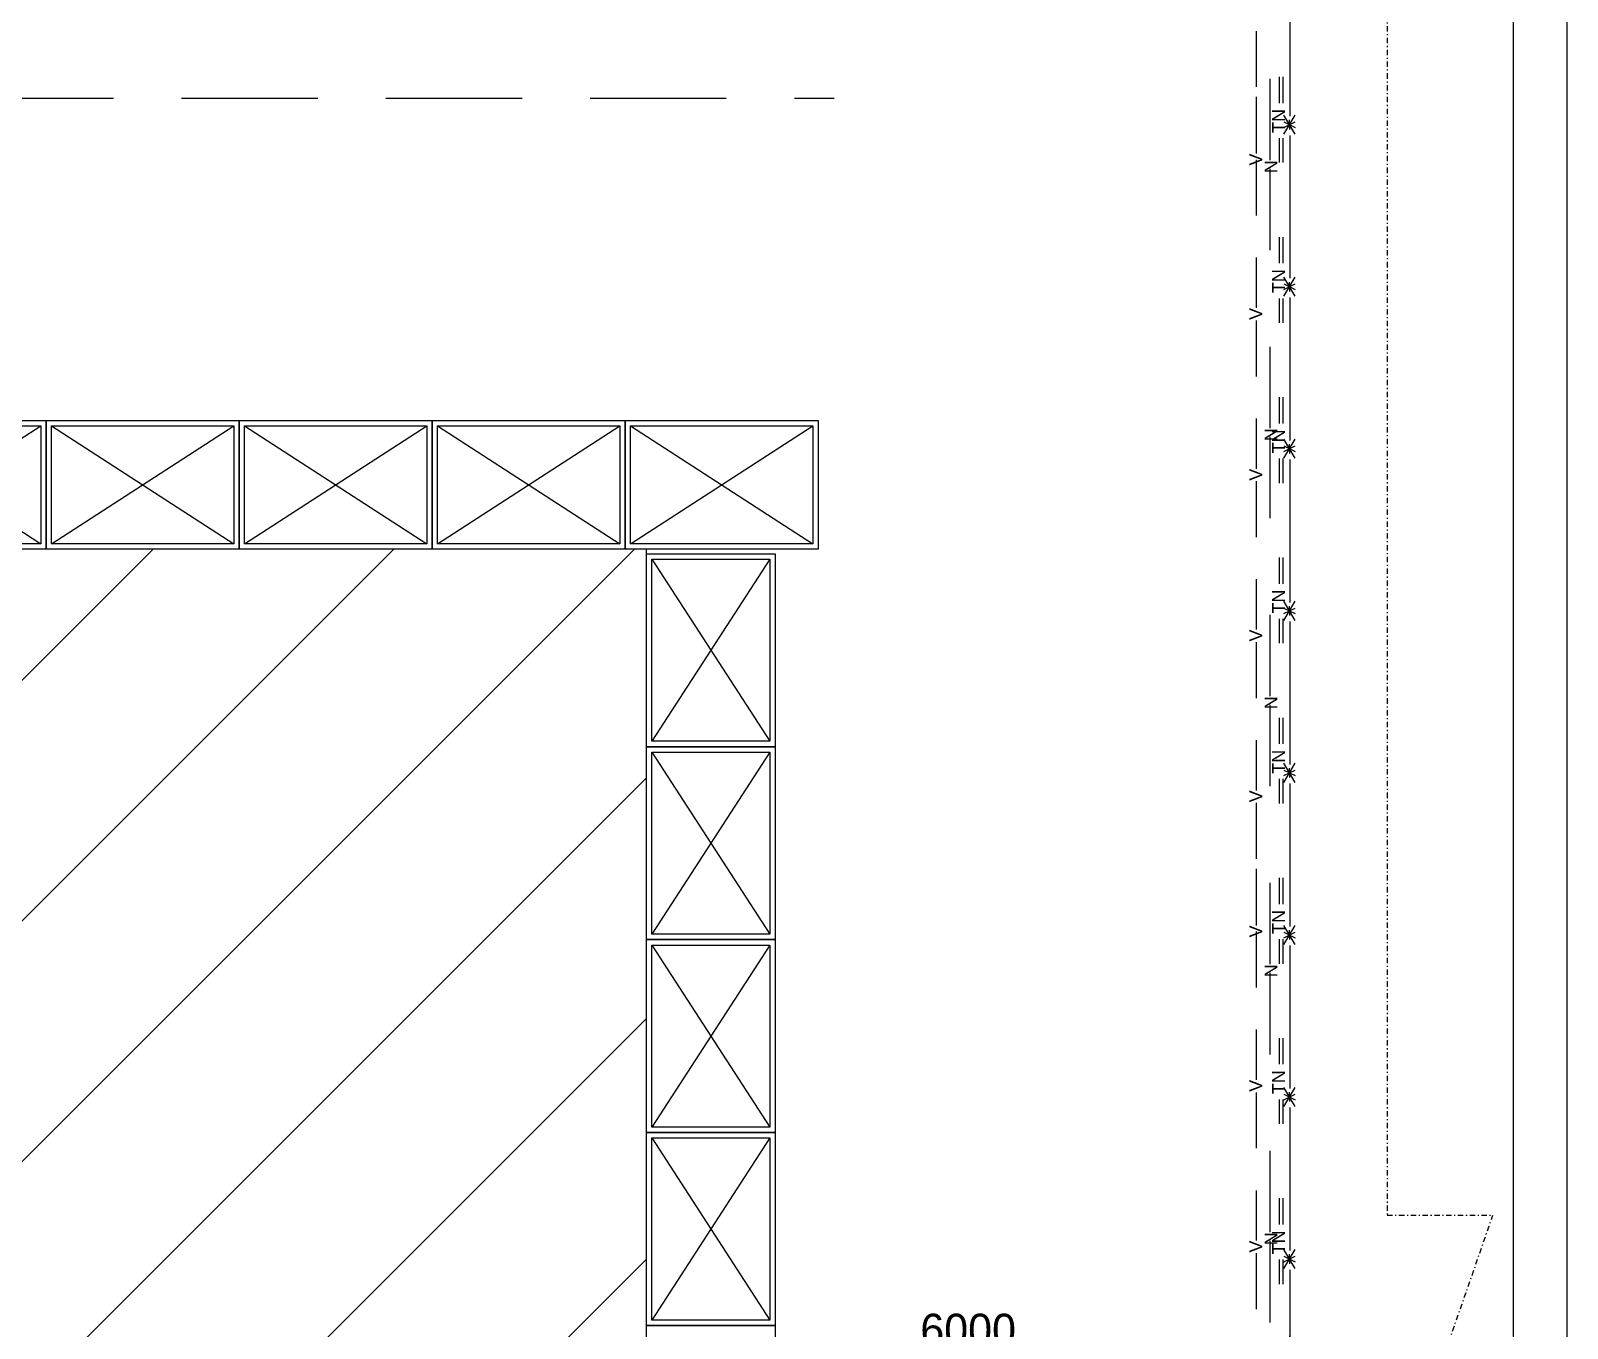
# Model space of a CAD drawing. Extents: x 122166 to 123167, y -5853 to -5259.
# Drawn here: x 123023.9 to 123167.2, y -5497.4 to -5376.4 of the extents above; entities that cross this region are included whole.
import ezdxf

# ---------------------------------------------------------------- set-up
doc = ezdxf.new("R2010")
doc.units = 0
for name, pattern in [('DASHDOTX2', [2, 1, -0.5, 0, -0.5]), ('DASHED2', [0.375, 0.25, -0.125]), ('HIDDEN', [9.525, 6.35, -3.175])]:
    doc.linetypes.add(name, pattern=pattern)
doc.layers.get('0').update_dxf_attribs({"linetype": 'CONTINUOUS'})
doc.layers.get('DEFPOINTS').update_dxf_attribs({"linetype": 'CONTINUOUS'})
for name, color, linetype in [('coffa', 6, 'CONTINUOUS'), ('KHUNG', 5, 'CONTINUOUS'), ('Layer1', 4, 'DASHED2'), ('LAYER3', 6, 'CONTINUOUS'), ('Layer4', 2, 'DASHDOTX2'), ('text', 4, 'CONTINUOUS'), ('THE', 8, 'CONTINUOUS'), ('tuong-cot', 6, 'CONTINUOUS')]:
    doc.layers.add(name, color=color, linetype=linetype)
doc.styles.get("Standard").update_dxf_attribs({"font": 'VTIMESN.TTF'})
doc.dimstyles.new('DOT', dxfattribs={"dimtxt": 3, "dimasz": 3.5, "dimexe": 2, "dimexo": 1.5, "dimgap": 1, "dimtad": 1, "dimtoh": 1, "dimdec": 0, "dimlfac": 100, "dimdsep": 46, "dimtxsty": 'Standard', "dimblk": 'DOTSMALL', "dimcen": 2.5, "dimdle": 2, "dimclrd": 251, "dimclre": 251, "dimclrt": 1, "dimadec": 0, "dimazin": 0, "dimtfac": 1, "dimtdec": 0, "dimtix": 1, "dimtmove": 0, "dimatfit": 2, "dimldrblk": 'DOTSMALL', "dimfxl": 0, "dimtolj": 1, "dimlwd": -1, "dimlwe": -1, "dimarcsym": 0})

# ---------------------------------------------------------------- blocks, each defined once
blk = doc.blocks.new('_DotSmall')
at = {"layer": 'THE', "color": 0, "const_width": 0.5}
blk.add_lwpolyline([(-0.0625, 0, 1), (0.0625, 0, 1)], format="xyb", close=True, dxfattribs=at)
blk = doc.blocks.new('*D8')
at = {"layer": 'coffa', "color": 251, "linetype": 'Continuous'}
for p, q in [((123081.34, -5498.62), (123081.34, -5498.12)), ((123141.34, -5498.62), (123141.34, -5498.12)), ((123079.34, -5500.12), (123143.34, -5500.12))]:
    blk.add_line(p, q, dxfattribs=at)
at = {"layer": 'DEFPOINTS', "color": 0, "linetype": 'Continuous'}
for p in [(123081.34, -5500.12), (123141.34, -5500.12), (123141.34, -5500.12)]:
    blk.add_point(p, dxfattribs=at)
at = {"layer": 'coffa', "color": 251, "linetype": 'Continuous', "xscale": 3.5, "yscale": 3.5, "zscale": 3.5, "rotation": 180}
blk.add_blockref('_DotSmall', (123081.34, -5500.12), dxfattribs=at)
at = {"layer": 'coffa', "color": 251, "linetype": 'Continuous', "xscale": 3.5, "yscale": 3.5, "zscale": 3.5}
blk.add_blockref('_DotSmall', (123141.34, -5500.12), dxfattribs=at)
at = {"layer": 'coffa', "color": 1, "linetype": 'Continuous', "insert": (123111.34, -5497.57), "char_height": 3, "attachment_point": 5}
blk.add_mtext('\\A1;6000', dxfattribs=at)

msp = doc.modelspace()

# ---------------------------------------------------------------- linework, layer by layer
for p, q in [((123007.86, -5424.22), (123024.86, -5413.22)), ((123007.86, -5413.22), (123024.86, -5424.22)), ((123025.86, -5413.22), (123042.86, -5424.22)), ((123025.86, -5424.22), (123042.86, -5413.22)), ((123043.86, -5413.22), (123060.86, -5424.22)), ((123043.86, -5424.22), (123060.86, -5413.22)), ((123061.86, -5424.22), (123078.86, -5413.22)), ((123079.86, -5424.22), (123096.86, -5413.22)), ((123079.86, -5413.22), (123096.86, -5424.22)), ((123081.839, -5425.656), (123092.839, -5442.656)), ((123092.839, -5425.656), (123081.839, -5442.656)), ((123092.839, -5443.656), (123081.839, -5460.656)), ((123081.839, -5443.656), (123092.839, -5460.656)), ((123081.839, -5461.656), (123092.839, -5478.656)), ((123092.839, -5461.656), (123081.839, -5478.656)), ((123081.839, -5479.656), (123092.839, -5496.656)), ((123092.839, -5479.656), (123081.839, -5496.656))]:
    msp.add_line(p, q)
for points in [[(123007.36, -5412.72), (123025.36, -5412.72), (123025.36, -5424.72), (123007.36, -5424.72)], [(123025.36, -5412.72), (123043.36, -5412.72), (123043.36, -5424.72), (123025.36, -5424.72)], [(123043.36, -5412.72), (123061.36, -5412.72), (123061.36, -5424.72), (123043.36, -5424.72)], [(123061.36, -5412.72), (123079.36, -5412.72), (123079.36, -5424.72), (123061.36, -5424.72)], [(123079.36, -5412.72), (123097.36, -5412.72), (123097.36, -5424.72), (123079.36, -5424.72)], [(123007.86, -5413.22), (123024.86, -5413.22), (123024.86, -5424.22), (123007.86, -5424.22)], [(123025.86, -5413.22), (123042.86, -5413.22), (123042.86, -5424.22), (123025.86, -5424.22)], [(123043.86, -5413.22), (123060.86, -5413.22), (123060.86, -5424.22), (123043.86, -5424.22)], [(123061.86, -5413.22), (123078.86, -5413.22), (123078.86, -5424.22), (123061.86, -5424.22)], [(123079.86, -5413.22), (123096.86, -5413.22), (123096.86, -5424.22), (123079.86, -5424.22)], [(123093.339, -5425.156), (123093.339, -5443.156), (123081.339, -5443.156), (123081.339, -5425.156)], [(123092.839, -5425.656), (123092.839, -5442.656), (123081.839, -5442.656), (123081.839, -5425.656)], [(123093.339, -5443.156), (123093.339, -5461.156), (123081.339, -5461.156), (123081.339, -5443.156)], [(123092.839, -5443.656), (123092.839, -5460.656), (123081.839, -5460.656), (123081.839, -5443.656)], [(123093.339, -5461.156), (123093.339, -5479.156), (123081.339, -5479.156), (123081.339, -5461.156)], [(123092.839, -5461.656), (123092.839, -5478.656), (123081.839, -5478.656), (123081.839, -5461.656)], [(123093.339, -5479.156), (123093.339, -5497.156), (123081.339, -5497.156), (123081.339, -5479.156)], [(123092.839, -5479.656), (123092.839, -5496.656), (123081.839, -5496.656), (123081.839, -5479.656)], [(123093.339, -5497.156), (123093.339, -5515.156), (123081.339, -5515.156), (123081.339, -5497.156)]]:
    msp.add_lwpolyline(points, close=True)
at = {"layer": 'coffa', "color": 7, "linetype": 'Continuous'}
for p, q in [((123061.86, -5413.22), (123078.86, -5424.22)), ((123081.339, -5424.72), (122432.138, -5424.72)), ((123081.339, -5652.721), (123081.339, -5424.72))]:
    msp.add_line(p, q, dxfattribs=at)
at = {"layer": 'coffa', "color": 2, "linetype": 'Continuous'}
msp.add_lwpolyline([(123162.219, -5848.265), (123162.219, -5264.265), (122331.219, -5264.265), (122331.219, -5848.265)], close=True, dxfattribs=at)
at = {"layer": 'KHUNG'}
msp.add_lwpolyline([(123167.219, -5853.265), (123167.219, -5259.265), (122326.219, -5259.265), (122326.219, -5853.265)], close=True, dxfattribs=at)
at = {"layer": 'Layer1', "color": 2, "linetype": 'Continuous', "ltscale": 0.8}
for p, q in [((123141.339, -5371.018), (123141.339, -5384.351)), ((123141.838, -5386.026), (123140.783, -5384.244)), ((123140.783, -5386.026), (123141.838, -5384.244)), ((123140.783, -5386.026), (123141.838, -5384.244)), ((123141.838, -5386.026), (123140.783, -5384.244)), ((123140.783, -5386.026), (123141.838, -5384.244)), ((123141.838, -5386.026), (123140.783, -5384.244)), ((123140.783, -5386.026), (123141.838, -5384.244)), ((123141.838, -5386.026), (123140.783, -5384.244)), ((123140.783, -5386.026), (123141.838, -5384.244)), ((123141.838, -5386.026), (123140.783, -5384.244)), ((123140.783, -5386.026), (123141.838, -5384.244)), ((123141.838, -5386.026), (123140.783, -5384.244)), ((123140.783, -5386.026), (123141.838, -5384.244)), ((123141.838, -5386.026), (123140.783, -5384.244)), ((123140.783, -5386.026), (123141.838, -5384.244)), ((123141.838, -5386.026), (123140.783, -5384.244)), ((123140.783, -5384.875), (123141.838, -5385.395)), ((123140.783, -5385.395), (123141.838, -5384.875)), ((123140.783, -5385.395), (123141.838, -5384.875)), ((123140.783, -5384.875), (123141.838, -5385.395)), ((123140.783, -5385.395), (123141.838, -5384.875)), ((123140.783, -5384.875), (123141.838, -5385.395)), ((123140.783, -5385.395), (123141.838, -5384.875)), ((123140.783, -5384.875), (123141.838, -5385.395)), ((123140.783, -5385.395), (123141.838, -5384.875)), ((123140.783, -5384.875), (123141.838, -5385.395)), ((123140.783, -5385.395), (123141.838, -5384.875)), ((123140.783, -5384.875), (123141.838, -5385.395)), ((123140.783, -5385.395), (123141.838, -5384.875)), ((123140.783, -5384.875), (123141.838, -5385.395)), ((123140.783, -5385.395), (123141.838, -5384.875)), ((123140.783, -5384.875), (123141.838, -5385.395)), ((123141.311, -5385.135), (123141.311, -5384.696)), ((123141.311, -5385.135), (123141.311, -5384.696)), ((123141.311, -5385.135), (123141.311, -5384.696)), ((123141.311, -5385.135), (123141.311, -5384.696)), ((123141.311, -5385.135), (123141.311, -5384.696)), ((123141.311, -5385.135), (123141.311, -5384.696)), ((123141.311, -5385.135), (123141.311, -5384.696)), ((123141.311, -5385.135), (123141.311, -5384.696)), ((123141.311, -5385.135), (123141.311, -5385.575)), ((123141.311, -5385.135), (123141.311, -5385.575)), ((123141.311, -5385.135), (123141.311, -5385.575)), ((123141.311, -5385.135), (123141.311, -5385.575)), ((123141.311, -5385.135), (123141.311, -5385.575)), ((123141.311, -5385.135), (123141.311, -5385.575)), ((123141.311, -5385.135), (123141.311, -5385.575)), ((123141.311, -5385.135), (123141.311, -5385.575)), ((123141.339, -5386.133), (123141.339, -5399.467)), ((123141.838, -5401.142), (123140.783, -5399.359)), ((123140.783, -5401.142), (123141.838, -5399.359)), ((123140.783, -5401.142), (123141.838, -5399.359)), ((123141.838, -5401.142), (123140.783, -5399.359)), ((123140.783, -5401.142), (123141.838, -5399.359)), ((123141.838, -5401.142), (123140.783, -5399.359)), ((123140.783, -5401.142), (123141.838, -5399.359)), ((123141.838, -5401.142), (123140.783, -5399.359)), ((123140.783, -5401.142), (123141.838, -5399.359)), ((123141.838, -5401.142), (123140.783, -5399.359)), ((123140.783, -5401.142), (123141.838, -5399.359)), ((123141.838, -5401.142), (123140.783, -5399.359)), ((123140.783, -5401.142), (123141.838, -5399.359)), ((123141.838, -5401.142), (123140.783, -5399.359)), ((123140.783, -5401.142), (123141.838, -5399.359)), ((123141.838, -5401.142), (123140.783, -5399.359)), ((123141.311, -5400.251), (123141.311, -5399.811)), ((123141.311, -5400.251), (123141.311, -5399.811)), ((123141.311, -5400.251), (123141.311, -5399.811)), ((123141.311, -5400.251), (123141.311, -5399.811)), ((123141.311, -5400.251), (123141.311, -5399.811)), ((123141.311, -5400.251), (123141.311, -5399.811)), ((123141.311, -5400.251), (123141.311, -5399.811)), ((123141.311, -5400.251), (123141.311, -5399.811)), ((123140.783, -5399.991), (123141.838, -5400.51)), ((123140.783, -5400.51), (123141.838, -5399.991)), ((123140.783, -5400.51), (123141.838, -5399.991)), ((123140.783, -5399.991), (123141.838, -5400.51)), ((123140.783, -5400.51), (123141.838, -5399.991)), ((123140.783, -5399.991), (123141.838, -5400.51)), ((123140.783, -5400.51), (123141.838, -5399.991)), ((123140.783, -5399.991), (123141.838, -5400.51)), ((123140.783, -5400.51), (123141.838, -5399.991)), ((123140.783, -5399.991), (123141.838, -5400.51)), ((123140.783, -5400.51), (123141.838, -5399.991)), ((123140.783, -5399.991), (123141.838, -5400.51)), ((123140.783, -5400.51), (123141.838, -5399.991)), ((123140.783, -5399.991), (123141.838, -5400.51)), ((123140.783, -5400.51), (123141.838, -5399.991)), ((123140.783, -5399.991), (123141.838, -5400.51)), ((123141.311, -5400.251), (123141.311, -5400.69)), ((123141.311, -5400.251), (123141.311, -5400.69)), ((123141.311, -5400.251), (123141.311, -5400.69)), ((123141.311, -5400.251), (123141.311, -5400.69)), ((123141.311, -5400.251), (123141.311, -5400.69)), ((123141.311, -5400.251), (123141.311, -5400.69)), ((123141.311, -5400.251), (123141.311, -5400.69)), ((123141.311, -5400.251), (123141.311, -5400.69)), ((123141.339, -5401.249), (123141.339, -5414.582)), ((123141.838, -5416.257), (123140.783, -5414.475)), ((123140.783, -5416.257), (123141.838, -5414.475)), ((123140.783, -5416.257), (123141.838, -5414.475)), ((123141.838, -5416.257), (123140.783, -5414.475)), ((123140.783, -5416.257), (123141.838, -5414.475)), ((123141.838, -5416.257), (123140.783, -5414.475)), ((123140.783, -5416.257), (123141.838, -5414.475)), ((123141.838, -5416.257), (123140.783, -5414.475)), ((123140.783, -5416.257), (123141.838, -5414.475)), ((123141.838, -5416.257), (123140.783, -5414.475)), ((123140.783, -5416.257), (123141.838, -5414.475)), ((123141.838, -5416.257), (123140.783, -5414.475)), ((123140.783, -5416.257), (123141.838, -5414.475)), ((123141.838, -5416.257), (123140.783, -5414.475)), ((123140.783, -5416.257), (123141.838, -5414.475)), ((123141.838, -5416.257), (123140.783, -5414.475)), ((123140.783, -5415.106), (123141.838, -5415.626)), ((123140.783, -5415.626), (123141.838, -5415.106)), ((123140.783, -5415.626), (123141.838, -5415.106)), ((123140.783, -5415.106), (123141.838, -5415.626)), ((123140.783, -5415.626), (123141.838, -5415.106)), ((123140.783, -5415.106), (123141.838, -5415.626)), ((123140.783, -5415.626), (123141.838, -5415.106)), ((123140.783, -5415.106), (123141.838, -5415.626)), ((123140.783, -5415.626), (123141.838, -5415.106)), ((123140.783, -5415.106), (123141.838, -5415.626)), ((123140.783, -5415.626), (123141.838, -5415.106)), ((123140.783, -5415.106), (123141.838, -5415.626)), ((123140.783, -5415.626), (123141.838, -5415.106)), ((123140.783, -5415.106), (123141.838, -5415.626)), ((123140.783, -5415.626), (123141.838, -5415.106)), ((123140.783, -5415.106), (123141.838, -5415.626)), ((123141.311, -5415.366), (123141.311, -5414.926)), ((123141.311, -5415.366), (123141.311, -5414.926)), ((123141.311, -5415.366), (123141.311, -5414.926)), ((123141.311, -5415.366), (123141.311, -5414.926)), ((123141.311, -5415.366), (123141.311, -5414.926)), ((123141.311, -5415.366), (123141.311, -5414.926)), ((123141.311, -5415.366), (123141.311, -5414.926)), ((123141.311, -5415.366), (123141.311, -5414.926)), ((123141.311, -5415.366), (123141.311, -5415.805)), ((123141.311, -5415.366), (123141.311, -5415.805)), ((123141.311, -5415.366), (123141.311, -5415.805)), ((123141.311, -5415.366), (123141.311, -5415.805)), ((123141.311, -5415.366), (123141.311, -5415.805)), ((123141.311, -5415.366), (123141.311, -5415.805)), ((123141.311, -5415.366), (123141.311, -5415.805)), ((123141.311, -5415.366), (123141.311, -5415.805)), ((123141.339, -5416.364), (123141.339, -5429.697)), ((123141.838, -5431.372), (123140.783, -5429.59)), ((123140.783, -5431.372), (123141.838, -5429.59)), ((123140.783, -5431.372), (123141.838, -5429.59)), ((123141.838, -5431.372), (123140.783, -5429.59)), ((123140.783, -5431.372), (123141.838, -5429.59)), ((123141.838, -5431.372), (123140.783, -5429.59)), ((123140.783, -5431.372), (123141.838, -5429.59)), ((123141.838, -5431.372), (123140.783, -5429.59)), ((123140.783, -5431.372), (123141.838, -5429.59)), ((123141.838, -5431.372), (123140.783, -5429.59)), ((123140.783, -5431.372), (123141.838, -5429.59)), ((123141.838, -5431.372), (123140.783, -5429.59)), ((123140.783, -5431.372), (123141.838, -5429.59)), ((123141.838, -5431.372), (123140.783, -5429.59)), ((123140.783, -5431.372), (123141.838, -5429.59)), ((123141.838, -5431.372), (123140.783, -5429.59)), ((123140.783, -5430.222), (123141.838, -5430.741)), ((123140.783, -5430.741), (123141.838, -5430.222)), ((123140.783, -5430.741), (123141.838, -5430.222)), ((123140.783, -5430.222), (123141.838, -5430.741)), ((123140.783, -5430.741), (123141.838, -5430.222)), ((123140.783, -5430.222), (123141.838, -5430.741)), ((123140.783, -5430.741), (123141.838, -5430.222)), ((123140.783, -5430.222), (123141.838, -5430.741)), ((123140.783, -5430.741), (123141.838, -5430.222)), ((123140.783, -5430.222), (123141.838, -5430.741)), ((123140.783, -5430.741), (123141.838, -5430.222)), ((123140.783, -5430.222), (123141.838, -5430.741)), ((123140.783, -5430.741), (123141.838, -5430.222)), ((123140.783, -5430.222), (123141.838, -5430.741)), ((123140.783, -5430.741), (123141.838, -5430.222)), ((123140.783, -5430.222), (123141.838, -5430.741)), ((123141.311, -5430.481), (123141.311, -5430.042)), ((123141.311, -5430.481), (123141.311, -5430.042)), ((123141.311, -5430.481), (123141.311, -5430.042)), ((123141.311, -5430.481), (123141.311, -5430.042)), ((123141.311, -5430.481), (123141.311, -5430.042)), ((123141.311, -5430.481), (123141.311, -5430.042)), ((123141.311, -5430.481), (123141.311, -5430.042)), ((123141.311, -5430.481), (123141.311, -5430.042)), ((123141.311, -5430.481), (123141.311, -5430.921)), ((123141.311, -5430.481), (123141.311, -5430.921)), ((123141.311, -5430.481), (123141.311, -5430.921)), ((123141.311, -5430.481), (123141.311, -5430.921)), ((123141.311, -5430.481), (123141.311, -5430.921)), ((123141.311, -5430.481), (123141.311, -5430.921)), ((123141.311, -5430.481), (123141.311, -5430.921)), ((123141.311, -5430.481), (123141.311, -5430.921)), ((123141.339, -5431.479), (123141.339, -5444.813)), ((123141.838, -5446.488), (123140.783, -5444.706)), ((123140.783, -5446.488), (123141.838, -5444.706)), ((123140.783, -5446.488), (123141.838, -5444.706)), ((123141.838, -5446.488), (123140.783, -5444.706)), ((123140.783, -5446.488), (123141.838, -5444.706)), ((123141.838, -5446.488), (123140.783, -5444.706)), ((123140.783, -5446.488), (123141.838, -5444.706)), ((123141.838, -5446.488), (123140.783, -5444.706)), ((123140.783, -5446.488), (123141.838, -5444.706)), ((123141.838, -5446.488), (123140.783, -5444.706)), ((123140.783, -5446.488), (123141.838, -5444.706)), ((123141.838, -5446.488), (123140.783, -5444.706)), ((123140.783, -5446.488), (123141.838, -5444.706)), ((123141.838, -5446.488), (123140.783, -5444.706)), ((123140.783, -5446.488), (123141.838, -5444.706)), ((123141.838, -5446.488), (123140.783, -5444.706)), ((123140.783, -5445.337), (123141.838, -5445.856)), ((123140.783, -5445.856), (123141.838, -5445.337)), ((123140.783, -5445.856), (123141.838, -5445.337)), ((123140.783, -5445.337), (123141.838, -5445.856)), ((123140.783, -5445.856), (123141.838, -5445.337)), ((123140.783, -5445.337), (123141.838, -5445.856)), ((123140.783, -5445.856), (123141.838, -5445.337)), ((123140.783, -5445.337), (123141.838, -5445.856)), ((123140.783, -5445.856), (123141.838, -5445.337)), ((123140.783, -5445.337), (123141.838, -5445.856)), ((123140.783, -5445.856), (123141.838, -5445.337)), ((123140.783, -5445.337), (123141.838, -5445.856)), ((123140.783, -5445.856), (123141.838, -5445.337)), ((123140.783, -5445.337), (123141.838, -5445.856)), ((123140.783, -5445.856), (123141.838, -5445.337)), ((123140.783, -5445.337), (123141.838, -5445.856)), ((123141.311, -5445.597), (123141.311, -5445.157)), ((123141.311, -5445.597), (123141.311, -5445.157)), ((123141.311, -5445.597), (123141.311, -5445.157)), ((123141.311, -5445.597), (123141.311, -5445.157)), ((123141.311, -5445.597), (123141.311, -5445.157)), ((123141.311, -5445.597), (123141.311, -5445.157)), ((123141.311, -5445.597), (123141.311, -5445.157)), ((123141.311, -5445.597), (123141.311, -5445.157)), ((123141.311, -5445.597), (123141.311, -5446.036)), ((123141.311, -5445.597), (123141.311, -5446.036)), ((123141.311, -5445.597), (123141.311, -5446.036)), ((123141.311, -5445.597), (123141.311, -5446.036)), ((123141.311, -5445.597), (123141.311, -5446.036)), ((123141.311, -5445.597), (123141.311, -5446.036)), ((123141.311, -5445.597), (123141.311, -5446.036)), ((123141.311, -5445.597), (123141.311, -5446.036)), ((123141.339, -5446.595), (123141.339, -5459.928)), ((123141.838, -5461.603), (123140.783, -5459.821)), ((123140.783, -5461.603), (123141.838, -5459.821)), ((123140.783, -5461.603), (123141.838, -5459.821)), ((123141.838, -5461.603), (123140.783, -5459.821)), ((123140.783, -5461.603), (123141.838, -5459.821)), ((123141.838, -5461.603), (123140.783, -5459.821)), ((123140.783, -5461.603), (123141.838, -5459.821)), ((123141.838, -5461.603), (123140.783, -5459.821)), ((123140.783, -5461.603), (123141.838, -5459.821)), ((123141.838, -5461.603), (123140.783, -5459.821)), ((123140.783, -5461.603), (123141.838, -5459.821)), ((123141.838, -5461.603), (123140.783, -5459.821)), ((123140.783, -5461.603), (123141.838, -5459.821)), ((123141.838, -5461.603), (123140.783, -5459.821)), ((123140.783, -5461.603), (123141.838, -5459.821)), ((123141.838, -5461.603), (123140.783, -5459.821)), ((123140.783, -5460.452), (123141.838, -5460.972)), ((123140.783, -5460.972), (123141.838, -5460.452)), ((123140.783, -5460.972), (123141.838, -5460.452)), ((123140.783, -5460.452), (123141.838, -5460.972)), ((123140.783, -5460.972), (123141.838, -5460.452)), ((123140.783, -5460.452), (123141.838, -5460.972)), ((123140.783, -5460.972), (123141.838, -5460.452)), ((123140.783, -5460.452), (123141.838, -5460.972)), ((123140.783, -5460.972), (123141.838, -5460.452)), ((123140.783, -5460.452), (123141.838, -5460.972)), ((123140.783, -5460.972), (123141.838, -5460.452)), ((123140.783, -5460.452), (123141.838, -5460.972)), ((123140.783, -5460.972), (123141.838, -5460.452)), ((123140.783, -5460.452), (123141.838, -5460.972)), ((123140.783, -5460.972), (123141.838, -5460.452)), ((123140.783, -5460.452), (123141.838, -5460.972)), ((123141.311, -5460.712), (123141.311, -5460.273)), ((123141.311, -5460.712), (123141.311, -5460.273)), ((123141.311, -5460.712), (123141.311, -5460.273)), ((123141.311, -5460.712), (123141.311, -5460.273)), ((123141.311, -5460.712), (123141.311, -5460.273)), ((123141.311, -5460.712), (123141.311, -5460.273)), ((123141.311, -5460.712), (123141.311, -5460.273)), ((123141.311, -5460.712), (123141.311, -5460.273)), ((123141.311, -5460.712), (123141.311, -5461.152)), ((123141.311, -5460.712), (123141.311, -5461.152)), ((123141.311, -5460.712), (123141.311, -5461.152)), ((123141.311, -5460.712), (123141.311, -5461.152)), ((123141.311, -5460.712), (123141.311, -5461.152)), ((123141.311, -5460.712), (123141.311, -5461.152)), ((123141.311, -5460.712), (123141.311, -5461.152)), ((123141.311, -5460.712), (123141.311, -5461.152)), ((123141.339, -5461.71), (123141.339, -5475.044)), ((123141.838, -5476.719), (123140.783, -5474.937)), ((123140.783, -5476.719), (123141.838, -5474.937)), ((123140.783, -5476.719), (123141.838, -5474.937)), ((123141.838, -5476.719), (123140.783, -5474.937)), ((123140.783, -5476.719), (123141.838, -5474.937)), ((123141.838, -5476.719), (123140.783, -5474.937)), ((123140.783, -5476.719), (123141.838, -5474.937)), ((123141.838, -5476.719), (123140.783, -5474.937)), ((123140.783, -5476.719), (123141.838, -5474.937)), ((123141.838, -5476.719), (123140.783, -5474.937)), ((123140.783, -5476.719), (123141.838, -5474.937)), ((123141.838, -5476.719), (123140.783, -5474.937)), ((123140.783, -5476.719), (123141.838, -5474.937)), ((123141.838, -5476.719), (123140.783, -5474.937)), ((123140.783, -5476.719), (123141.838, -5474.937)), ((123141.838, -5476.719), (123140.783, -5474.937)), ((123140.783, -5475.568), (123141.838, -5476.087)), ((123140.783, -5476.087), (123141.838, -5475.568)), ((123140.783, -5476.087), (123141.838, -5475.568)), ((123140.783, -5475.568), (123141.838, -5476.087)), ((123140.783, -5476.087), (123141.838, -5475.568)), ((123140.783, -5475.568), (123141.838, -5476.087)), ((123140.783, -5476.087), (123141.838, -5475.568)), ((123140.783, -5475.568), (123141.838, -5476.087)), ((123140.783, -5476.087), (123141.838, -5475.568)), ((123140.783, -5475.568), (123141.838, -5476.087)), ((123140.783, -5476.087), (123141.838, -5475.568)), ((123140.783, -5475.568), (123141.838, -5476.087)), ((123140.783, -5476.087), (123141.838, -5475.568)), ((123140.783, -5475.568), (123141.838, -5476.087)), ((123140.783, -5476.087), (123141.838, -5475.568)), ((123140.783, -5475.568), (123141.838, -5476.087)), ((123141.311, -5475.828), (123141.311, -5475.388)), ((123141.311, -5475.828), (123141.311, -5475.388)), ((123141.311, -5475.828), (123141.311, -5475.388)), ((123141.311, -5475.828), (123141.311, -5475.388)), ((123141.311, -5475.828), (123141.311, -5475.388)), ((123141.311, -5475.828), (123141.311, -5475.388)), ((123141.311, -5475.828), (123141.311, -5475.388)), ((123141.311, -5475.828), (123141.311, -5475.388)), ((123141.311, -5475.828), (123141.311, -5476.267)), ((123141.311, -5475.828), (123141.311, -5476.267)), ((123141.311, -5475.828), (123141.311, -5476.267)), ((123141.311, -5475.828), (123141.311, -5476.267)), ((123141.311, -5475.828), (123141.311, -5476.267)), ((123141.311, -5475.828), (123141.311, -5476.267)), ((123141.311, -5475.828), (123141.311, -5476.267)), ((123141.311, -5475.828), (123141.311, -5476.267)), ((123141.339, -5476.826), (123141.339, -5490.159)), ((123141.838, -5491.834), (123140.783, -5490.052)), ((123140.783, -5491.834), (123141.838, -5490.052)), ((123140.783, -5491.834), (123141.838, -5490.052)), ((123141.838, -5491.834), (123140.783, -5490.052)), ((123140.783, -5491.834), (123141.838, -5490.052)), ((123141.838, -5491.834), (123140.783, -5490.052)), ((123140.783, -5491.834), (123141.838, -5490.052)), ((123141.838, -5491.834), (123140.783, -5490.052)), ((123140.783, -5491.834), (123141.838, -5490.052)), ((123141.838, -5491.834), (123140.783, -5490.052)), ((123140.783, -5491.834), (123141.838, -5490.052)), ((123141.838, -5491.834), (123140.783, -5490.052)), ((123140.783, -5491.834), (123141.838, -5490.052)), ((123141.838, -5491.834), (123140.783, -5490.052)), ((123140.783, -5491.834), (123141.838, -5490.052)), ((123141.838, -5491.834), (123140.783, -5490.052)), ((123140.783, -5490.683), (123141.838, -5491.203)), ((123140.783, -5491.203), (123141.838, -5490.683)), ((123140.783, -5491.203), (123141.838, -5490.683)), ((123140.783, -5490.683), (123141.838, -5491.203)), ((123140.783, -5491.203), (123141.838, -5490.683)), ((123140.783, -5490.683), (123141.838, -5491.203)), ((123140.783, -5491.203), (123141.838, -5490.683)), ((123140.783, -5490.683), (123141.838, -5491.203)), ((123140.783, -5491.203), (123141.838, -5490.683)), ((123140.783, -5490.683), (123141.838, -5491.203)), ((123140.783, -5491.203), (123141.838, -5490.683)), ((123140.783, -5490.683), (123141.838, -5491.203)), ((123140.783, -5491.203), (123141.838, -5490.683)), ((123140.783, -5490.683), (123141.838, -5491.203)), ((123140.783, -5491.203), (123141.838, -5490.683)), ((123140.783, -5490.683), (123141.838, -5491.203)), ((123141.311, -5490.943), (123141.311, -5490.503)), ((123141.311, -5490.943), (123141.311, -5490.503)), ((123141.311, -5490.943), (123141.311, -5490.503)), ((123141.311, -5490.943), (123141.311, -5490.503)), ((123141.311, -5490.943), (123141.311, -5490.503)), ((123141.311, -5490.943), (123141.311, -5490.503)), ((123141.311, -5490.943), (123141.311, -5490.503)), ((123141.311, -5490.943), (123141.311, -5490.503)), ((123141.311, -5490.943), (123141.311, -5491.382)), ((123141.311, -5490.943), (123141.311, -5491.382)), ((123141.311, -5490.943), (123141.311, -5491.382)), ((123141.311, -5490.943), (123141.311, -5491.382)), ((123141.311, -5490.943), (123141.311, -5491.382)), ((123141.311, -5490.943), (123141.311, -5491.382)), ((123141.311, -5490.943), (123141.311, -5491.382)), ((123141.311, -5490.943), (123141.311, -5491.382)), ((123141.339, -5491.941), (123141.339, -5505.274))]:
    msp.add_line(p, q, dxfattribs=at)
at = {"layer": 'LAYER3', "linetype": 'DASHDOTX2', "ltscale": 0.5}
for p, q in [((123150.423, -5305.543), (123150.423, -5486.856)), ((123143.525, -5535.068), (123160.288, -5486.856)), ((123150.423, -5486.856), (123160.288, -5486.856))]:
    msp.add_line(p, q, dxfattribs=at)
at = {"layer": 'Layer4', "linetype": 'HIDDEN', "ltscale": 2}
msp.add_line((122980.832, -5382.654), (123098.848, -5382.654), dxfattribs=at)
at = {"layer": 'Layer4', "linetype": 'HIDDEN', "ltscale": 0.8}
for points in [[(123034.297, -5382.696, 0, 0, 0), (123039.094, -5382.696, 3.2, 0, 0), (123043.892, -5382.696, 0, 0, 0)], [(123070.023, -5382.654, 0, 0, 0), (123074.82, -5382.654, 3.2, 0, 0), (123079.618, -5382.654, 0, 0, 0)]]:
    msp.add_lwpolyline(points, format="xyseb", dxfattribs=at)
at = {"layer": 'THE', "linetype": 'Continuous'}
for p, q in [((122807.325, -5652.721), (123035.325, -5424.72)), ((122829.775, -5652.721), (123057.776, -5424.72)), ((122852.226, -5652.721), (123080.226, -5424.72)), ((122874.677, -5652.721), (123081.339, -5446.058)), ((122897.127, -5652.721), (123081.339, -5468.509)), ((122919.578, -5652.721), (123081.339, -5490.96))]:
    msp.add_line(p, q, dxfattribs=at)
at = {"layer": 'tuong-cot'}
for p, q in [((123138.233, -5381.618), (123138.233, -5376.402)), ((123139.519, -5388.453), (123139.519, -5380.853)), ((123140.383, -5383.123), (123140.383, -5380.678)), ((123140.733, -5383.123), (123140.733, -5380.678)), ((123138.233, -5387.229), (123138.233, -5382.539)), ((123138.233, -5387.829), (123138.233, -5385.484)), ((123140.383, -5388.678), (123140.383, -5386.391)), ((123140.733, -5388.678), (123140.733, -5386.391)), ((123138.233, -5393.618), (123138.233, -5388.402)), ((123138.233, -5391.61), (123138.233, -5389.002)), ((123139.519, -5396.853), (123139.519, -5389.253)), ((123140.383, -5398.067), (123140.383, -5395.622)), ((123140.383, -5398.067), (123140.383, -5395.622)), ((123140.733, -5398.067), (123140.733, -5395.622)), ((123140.733, -5398.067), (123140.733, -5395.622)), ((123138.233, -5402.229), (123138.233, -5397.539)), ((123140.383, -5403.622), (123140.383, -5401.335)), ((123140.383, -5403.622), (123140.383, -5401.335)), ((123140.733, -5403.622), (123140.733, -5401.335)), ((123140.733, -5403.622), (123140.733, -5401.335)), ((123138.233, -5408.618), (123138.233, -5403.402)), ((123139.519, -5413.453), (123139.519, -5405.853)), ((123140.383, -5413.011), (123140.383, -5410.565)), ((123140.733, -5413.011), (123140.733, -5410.565)), ((123138.233, -5417.229), (123138.233, -5412.539)), ((123139.519, -5421.853), (123139.519, -5414.253)), ((123140.383, -5418.565), (123140.383, -5416.279)), ((123140.733, -5418.565), (123140.733, -5416.279)), ((123138.233, -5423.618), (123138.233, -5418.402)), ((123140.383, -5427.954), (123140.383, -5425.509)), ((123140.383, -5427.954), (123140.383, -5425.509)), ((123140.733, -5427.954), (123140.733, -5425.509)), ((123140.733, -5427.954), (123140.733, -5425.509)), ((123138.233, -5432.229), (123138.233, -5427.539)), ((123139.519, -5438.453), (123139.519, -5430.853)), ((123140.383, -5433.509), (123140.383, -5431.222)), ((123140.383, -5433.509), (123140.383, -5431.222)), ((123140.733, -5433.509), (123140.733, -5431.222)), ((123140.733, -5433.509), (123140.733, -5431.222)), ((123138.233, -5438.618), (123138.233, -5433.402)), ((123139.519, -5446.853), (123139.519, -5439.253)), ((123140.383, -5442.898), (123140.383, -5440.453)), ((123140.383, -5442.898), (123140.383, -5440.453)), ((123140.733, -5442.898), (123140.733, -5440.453)), ((123140.733, -5442.898), (123140.733, -5440.453)), ((123138.233, -5447.229), (123138.233, -5442.539)), ((123140.383, -5448.453), (123140.383, -5446.166)), ((123140.383, -5448.453), (123140.383, -5446.166)), ((123140.733, -5448.453), (123140.733, -5446.166)), ((123140.733, -5448.453), (123140.733, -5446.166)), ((123138.233, -5453.618), (123138.233, -5448.402)), ((123138.233, -5459.229), (123138.233, -5454.539)), ((123140.383, -5457.841), (123140.383, -5455.396)), ((123140.383, -5457.841), (123140.383, -5455.396)), ((123140.733, -5457.841), (123140.733, -5455.396)), ((123140.733, -5457.841), (123140.733, -5455.396)), ((123139.519, -5463.453), (123139.519, -5455.853)), ((123138.233, -5459.829), (123138.233, -5457.484)), ((123138.233, -5465.618), (123138.233, -5460.402)), ((123138.233, -5463.61), (123138.233, -5461.002)), ((123140.383, -5463.396), (123140.383, -5461.109)), ((123140.383, -5463.396), (123140.383, -5461.109)), ((123140.733, -5463.396), (123140.733, -5461.109)), ((123140.733, -5463.396), (123140.733, -5461.109)), ((123139.519, -5471.853), (123139.519, -5464.253)), ((123138.233, -5474.229), (123138.233, -5469.539)), ((123140.383, -5472.785), (123140.383, -5470.34)), ((123140.733, -5472.785), (123140.733, -5470.34)), ((123138.233, -5480.618), (123138.233, -5475.402)), ((123140.383, -5478.34), (123140.383, -5476.053)), ((123140.733, -5478.34), (123140.733, -5476.053)), ((123139.519, -5488.453), (123139.519, -5480.853)), ((123138.233, -5489.229), (123138.233, -5484.539)), ((123140.383, -5487.729), (123140.383, -5485.284)), ((123140.383, -5487.729), (123140.383, -5485.284)), ((123140.733, -5487.729), (123140.733, -5485.284)), ((123140.733, -5487.729), (123140.733, -5485.284)), ((123139.519, -5496.853), (123139.519, -5489.253)), ((123138.233, -5495.618), (123138.233, -5490.402)), ((123140.383, -5493.284), (123140.383, -5490.997)), ((123140.383, -5493.284), (123140.383, -5490.997)), ((123140.733, -5493.284), (123140.733, -5490.997)), ((123140.733, -5493.284), (123140.733, -5490.997))]:
    msp.add_line(p, q, dxfattribs=at)

# ---------------------------------------------------------------- texts
at = {"layer": 'text', "char_height": 1.2, "attachment_point": 1}
for s, insert, width, rotation in [('{\\fVNI-Helve|b0|i0|c0|p2;TN}', (123139.689, -5385.905), 2.46812, 90), ('{\\fVNI-Helve|b0|i0|c0|p2;N}', (123140.183, -5388.453), 1.53541, 270), ('{\\fVNI-Helve|b0|i0|c0|p2;TN}', (123139.689, -5400.849), 2.46812, 90), ('{\\fVNI-Helve|b0|i0|c0|p2;TN}', (123139.689, -5400.849), 2.46812, 90), ('{\\fVNI-Helve|b0|i0|c0|p2;N}', (123140.183, -5413.453), 1.53541, 270), ('{\\fVNI-Helve|b0|i0|c0|p2;TN}', (123139.689, -5415.792), 2.46812, 90), ('{\\fVNI-Helve|b0|i0|c0|p2;TN}', (123139.689, -5430.736), 2.46812, 90), ('{\\fVNI-Helve|b0|i0|c0|p2;TN}', (123139.689, -5430.736), 2.46812, 90), ('{\\fVNI-Helve|b0|i0|c0|p2;N}', (123140.183, -5438.453), 1.53541, 270), ('{\\fVNI-Helve|b0|i0|c0|p2;TN}', (123139.689, -5445.679), 2.46812, 90), ('{\\fVNI-Helve|b0|i0|c0|p2;TN}', (123139.689, -5445.679), 2.46812, 90), ('{\\fVNI-Helve|b0|i0|c0|p2;TN}', (123139.689, -5460.623), 2.46812, 90), ('{\\fVNI-Helve|b0|i0|c0|p2;TN}', (123139.689, -5460.623), 2.46812, 90), ('{\\fVNI-Helve|b0|i0|c0|p2;N}', (123140.183, -5463.453), 1.53541, 270), ('{\\fVNI-Helve|b0|i0|c0|p2;TN}', (123139.689, -5475.567), 2.46812, 90), ('{\\fVNI-Helve|b0|i0|c0|p2;N}', (123140.183, -5488.453), 1.53541, 270), ('{\\fVNI-Helve|b0|i0|c0|p2;TN}', (123139.689, -5490.51), 2.46812, 90), ('{\\fVNI-Helve|b0|i0|c0|p2;TN}', (123139.689, -5490.51), 2.46812, 90)]:
    msp.add_mtext(s, dxfattribs=dict(at, insert=insert, width=width, rotation=rotation))
at = {"layer": 'text', "extrusion": (0, 0, -1), "char_height": 1.2, "width": 1.53541, "attachment_point": 1, "text_direction": (0, -1, 0)}
for insert in [(123137.568, -5387.829), (123137.568, -5402.229), (123137.568, -5417.229), (123137.568, -5432.229), (123137.568, -5447.229), (123137.568, -5459.829), (123137.568, -5474.229), (123137.568, -5489.229)]:
    msp.add_mtext('{\\fVNI-Helve|b0|i0|c0|p2;V}', dxfattribs=dict(at, insert=insert))

# ---------------------------------------------------------------- dimensions: what is measured, and where the dimension line sits
at = {"layer": 'coffa', "color": 7, "linetype": 'Continuous'}
dim = msp.add_linear_dim(base=(123141.339, -5500.124), p1=(123081.339, -5500.124), p2=(123141.339, -5500.124), dimstyle='DOT', dxfattribs=at)
dim.commit()
dim.dimension.update_dxf_attribs({"geometry": '*D8', "text_midpoint": (123111.339, -5497.57)})

doc.saveas('drawing.dxf')
